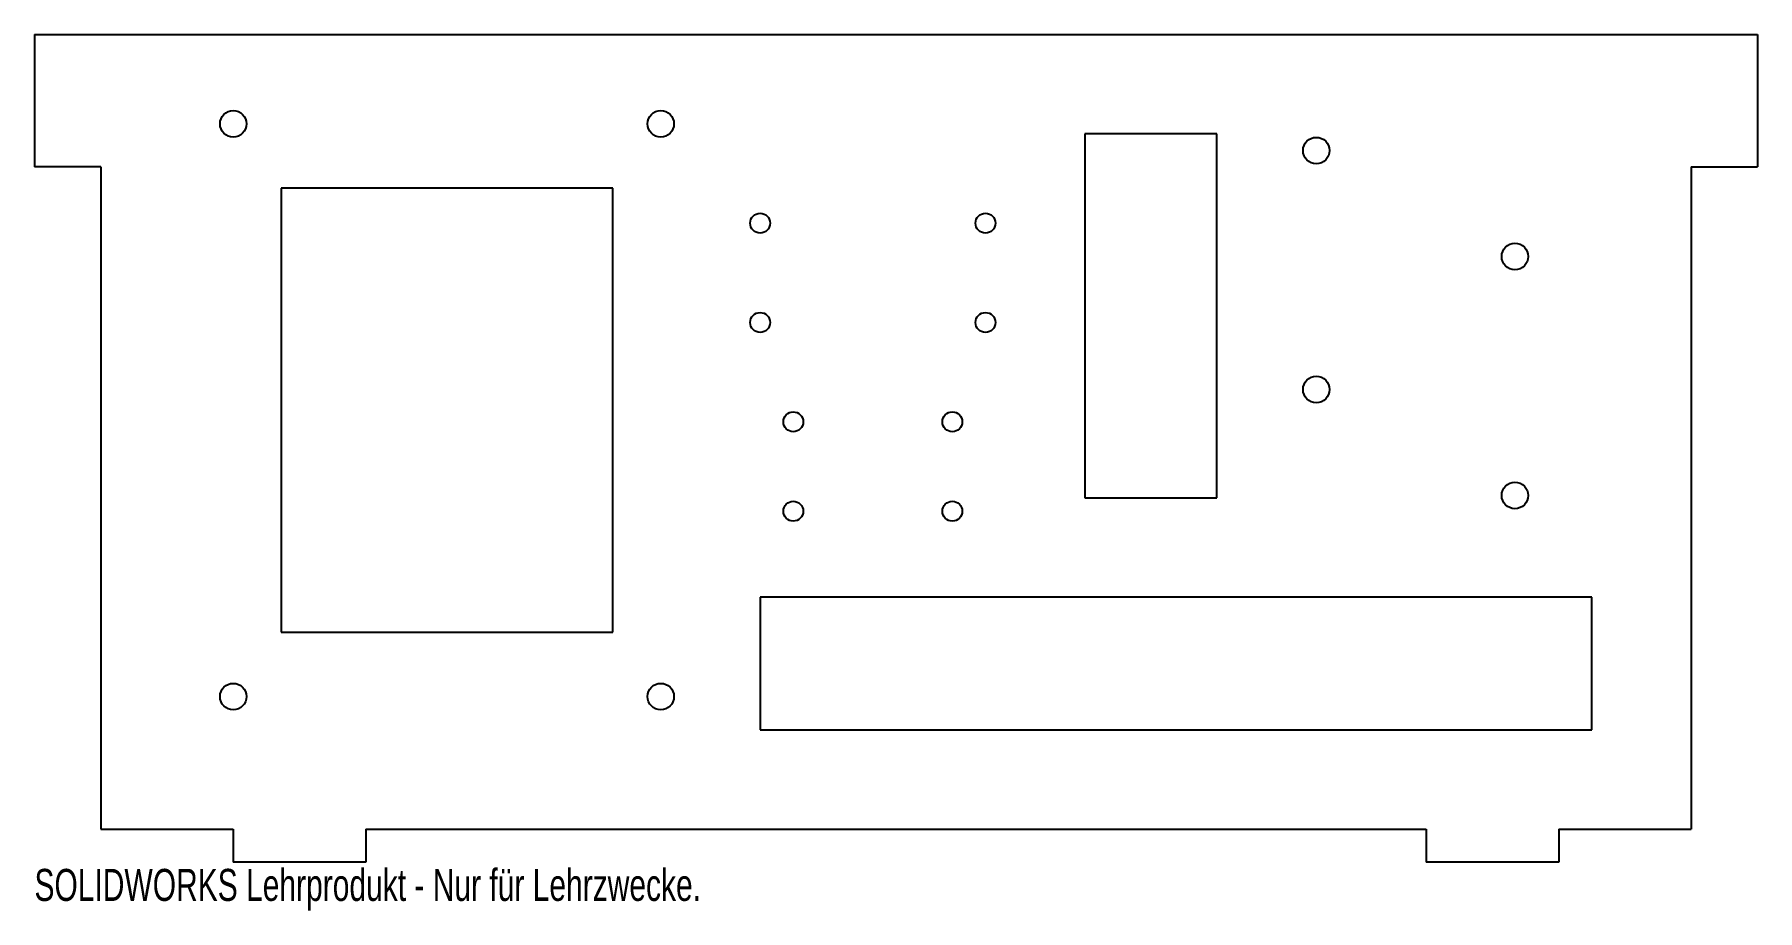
# Model space of a CAD drawing. Header units: millimetres. Extents: x -130 to 130, y -72 to 60.
import ezdxf

# ---------------------------------------------------------------- set-up
doc = ezdxf.new("R2010")
doc.units = ezdxf.units.MM
doc.styles.add('SLDTEXTSTYLE0', font='TXT', dxfattribs={"width": 0.7})

msp = doc.modelspace()

# ---------------------------------------------------------------- linework, layer by layer
at = {"color": 7, "linetype": 'Continuous', "lineweight": 25}
for p, q in [((-130, 60), (-130, 40)), ((-130, 60), (130, 60)), ((130, 60), (130, 40)), ((48.42, 45), (28.5, 45)), ((28.5, 45), (28.5, -10)), ((48.42, -10), (48.42, 45)), ((-120, 40), (-130, 40)), ((-120, 40), (-120, -60)), ((120, 40), (130, 40)), ((120, 40), (120, -60)), ((-42.75, 36.78), (-92.75, 36.78)), ((-92.75, 36.78), (-92.75, -30.28)), ((-42.75, -30.28), (-42.75, 36.78)), ((28.5, -10), (48.42, -10)), ((105, -25), (-20.5, -25)), ((-20.5, -25), (-20.5, -45)), ((105, -45), (105, -25)), ((-92.75, -30.28), (-42.75, -30.28)), ((-20.5, -45), (105, -45)), ((-120, -60), (-100, -60)), ((-100, -60), (-100, -65)), ((-80, -60), (80, -60)), ((-80, -60), (-80, -65)), ((80, -60), (80, -65)), ((100, -60), (120, -60)), ((100, -60), (100, -65)), ((-80, -65), (-100, -65)), ((100, -65), (80, -65))]:
    msp.add_line(p, q, dxfattribs=at)
for centre, radius in [((-100, 46.5), 2), ((-35.5, 46.5), 2), ((63.42, 42.46), 2), ((-20.5, 31.5), 1.5), ((13.5, 31.5), 1.5), ((93.4, 26.46), 2), ((-20.5, 16.5), 1.5), ((13.5, 16.5), 1.5), ((63.42, 6.38), 2), ((-15.5, 1.5), 1.5), ((8.5, 1.5), 1.5), ((93.4, -9.62), 2), ((-15.5, -12), 1.5), ((8.5, -12), 1.5), ((-100, -40), 2), ((-35.5, -40), 2)]:
    msp.add_circle(centre, radius, dxfattribs=at)

# ---------------------------------------------------------------- texts
at = {"color": 7, "linetype": 'Continuous', "insert": (-130, -66.02), "char_height": 4.8336, "attachment_point": 1, "style": 'SLDTEXTSTYLE0'}
msp.add_mtext('SOLIDWORKS Lehrprodukt - Nur für Lehrzwecke.', dxfattribs=at)

doc.saveas('drawing.dxf')
